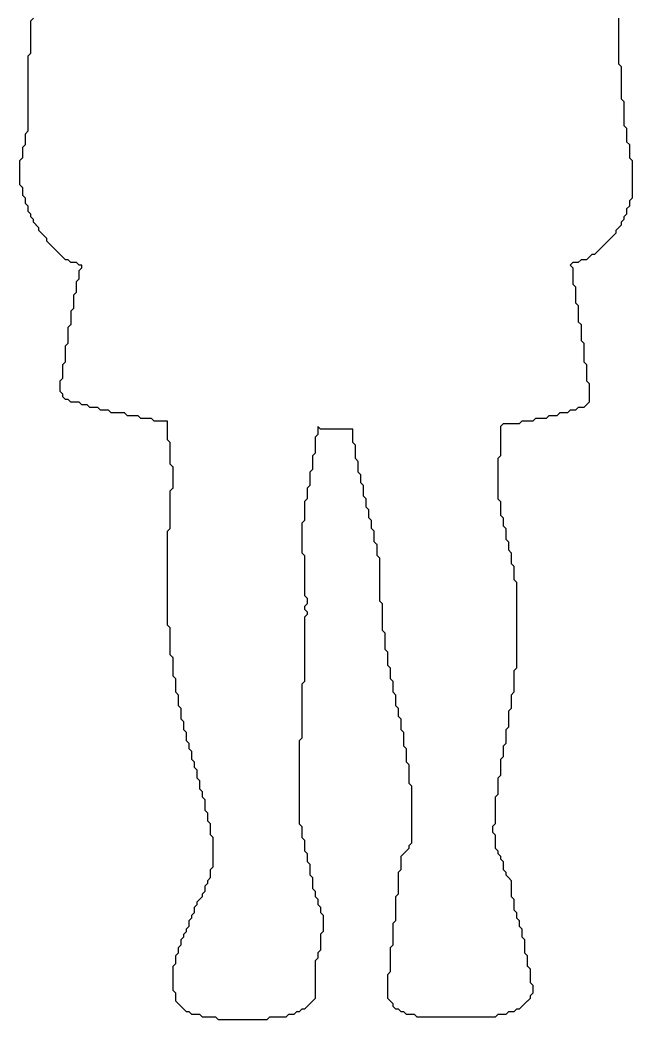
# Model space of a CAD drawing. Extents: x -1089 to 1108, y -567 to 693.
# Drawn here: x -492 to -144, y -542 to 27 of the extents above; entities that cross this region are included whole.
import ezdxf

# ---------------------------------------------------------------- set-up
doc = ezdxf.new("R2010")
doc.units = 0
doc.header["$LTSCALE"] = 20
doc.layers.add('_____1', color=7, linetype='CONTINUOUS')

msp = doc.modelspace()

# ---------------------------------------------------------------- linework, layer by layer
at = {"layer": '_____1', "color": 0, "linetype": 'CONTINUOUS', "flags": 128}
for points in [[(-351.62, -541.98), (-353.15, -541.98), (-354.68, -541.98), (-356.21, -541.98), (-357.74, -541.98), (-359.26, -541.98), (-360.79, -541.98), (-362.32, -541.98), (-363.85, -541.98), (-365.37, -541.98), (-366.9, -541.98), (-368.43, -541.98), (-369.96, -541.98), (-371.49, -541.98), (-373.01, -541.98), (-374.54, -541.98), (-376.07, -541.98), (-377.6, -541.98), (-379.12, -541.98), (-380.65, -540.46), (-380.65, -540.46), (-382.18, -540.46), (-383.71, -540.46), (-385.23, -540.46), (-386.76, -540.46), (-388.29, -540.46), (-389.81, -538.93), (-389.82, -538.93), (-391.35, -538.93), (-392.87, -538.93), (-394.4, -538.93), (-395.92, -537.4), (-395.93, -537.4), (-397.46, -537.4), (-398.98, -535.88), (-398.98, -535.87), (-400.51, -534.35), (-400.51, -534.34), (-402.04, -532.82), (-402.04, -532.82), (-403.56, -531.29), (-403.56, -529.77), (-403.56, -528.24), (-403.56, -526.71), (-403.57, -526.71), (-405.09, -525.18), (-405.09, -523.66), (-405.09, -522.13), (-405.09, -520.6), (-405.09, -519.07), (-405.09, -517.54), (-405.09, -516.02), (-405.09, -514.49), (-405.09, -512.96), (-405.09, -511.43), (-403.57, -509.91), (-403.56, -509.91), (-403.56, -508.38), (-403.56, -506.85), (-403.56, -505.32), (-402.04, -503.8), (-402.04, -503.79), (-402.04, -502.27), (-402.04, -500.74), (-400.51, -499.22), (-400.51, -499.21), (-400.51, -497.68), (-400.51, -496.16), (-398.98, -494.63), (-398.98, -494.63), (-398.98, -493.1), (-397.46, -491.58), (-397.45, -491.57), (-397.45, -490.04), (-395.93, -488.52), (-395.92, -488.52), (-395.92, -486.99), (-395.92, -485.46), (-394.4, -483.94), (-394.4, -483.93), (-394.4, -482.41), (-392.87, -480.88), (-392.87, -480.88), (-392.87, -479.35), (-392.87, -477.82), (-391.35, -476.3), (-391.34, -476.3), (-391.34, -474.77), (-389.82, -473.24), (-389.81, -473.24), (-388.29, -471.72), (-388.29, -471.71), (-388.29, -470.18), (-386.76, -468.66), (-386.76, -468.66), (-386.76, -467.13), (-386.76, -465.6), (-385.23, -464.08), (-385.23, -464.07), (-385.23, -462.55), (-383.71, -461.02), (-383.7, -461.02), (-383.7, -459.49), (-383.7, -457.96), (-383.7, -456.43), (-382.18, -454.91), (-382.17, -454.91), (-382.17, -453.38), (-382.17, -451.85), (-382.17, -450.32), (-382.17, -448.8), (-382.17, -447.27), (-382.17, -445.74), (-382.17, -444.21), (-382.17, -442.69), (-382.17, -441.16), (-382.17, -439.63), (-382.17, -438.1), (-382.18, -438.1), (-383.7, -436.57), (-383.7, -435.05), (-383.7, -433.52), (-383.7, -431.99), (-383.7, -430.46), (-383.71, -430.46), (-385.23, -428.94), (-385.23, -427.41), (-385.23, -425.88), (-385.23, -424.35), (-385.23, -424.35), (-386.76, -422.82), (-386.76, -421.3), (-386.76, -419.77), (-386.76, -418.24), (-386.76, -416.71), (-386.76, -416.71), (-388.29, -415.19), (-388.29, -413.66), (-388.29, -412.13), (-388.29, -412.13), (-389.81, -410.6), (-389.81, -409.07), (-389.81, -407.55), (-389.81, -406.02), (-389.82, -406.01), (-391.34, -404.49), (-391.34, -402.96), (-391.34, -401.44), (-391.34, -399.91), (-391.35, -399.9), (-392.87, -398.38), (-392.87, -396.85), (-392.87, -395.33), (-392.87, -395.32), (-394.4, -393.8), (-394.4, -392.27), (-394.4, -390.74), (-394.4, -389.21), (-394.4, -389.21), (-395.92, -387.69), (-395.92, -386.16), (-395.92, -384.63), (-395.93, -384.63), (-397.45, -383.1), (-397.45, -381.58), (-397.45, -380.05), (-397.45, -378.52), (-397.46, -378.52), (-398.98, -376.99), (-398.98, -375.46), (-398.98, -373.94), (-398.98, -372.41), (-398.98, -372.4), (-400.51, -370.88), (-400.51, -369.35), (-400.51, -367.83), (-400.51, -366.3), (-400.51, -364.77), (-400.51, -364.77), (-402.04, -363.24), (-402.04, -361.71), (-402.04, -360.19), (-402.04, -358.66), (-402.04, -357.13), (-402.04, -357.13), (-403.56, -355.6), (-403.56, -354.08), (-403.56, -352.55), (-403.56, -351.02), (-403.56, -349.49), (-403.56, -347.97), (-403.57, -347.96), (-405.09, -346.44), (-405.09, -344.91), (-405.09, -343.38), (-405.09, -341.85), (-405.09, -340.33), (-405.09, -338.8), (-405.09, -337.27), (-405.09, -335.74), (-405.1, -335.74), (-406.62, -334.22), (-406.62, -332.69), (-406.62, -331.16), (-406.62, -329.63), (-406.62, -328.1), (-406.62, -326.58), (-406.62, -325.05), (-406.62, -323.52), (-406.62, -321.99), (-406.62, -320.47), (-406.62, -318.94), (-406.62, -318.93), (-408.15, -317.41), (-408.15, -315.88), (-408.15, -314.36), (-408.15, -312.83), (-408.15, -311.3), (-408.15, -309.77), (-408.15, -308.24), (-408.15, -306.72), (-408.15, -305.19), (-408.15, -303.66), (-408.15, -302.13), (-408.15, -300.61), (-408.15, -299.08), (-408.15, -297.55), (-408.15, -296.02), (-408.15, -294.49), (-408.15, -292.97), (-408.15, -291.44), (-408.15, -289.91), (-408.15, -288.38), (-408.15, -286.86), (-408.15, -285.33), (-408.15, -283.8), (-408.15, -282.27), (-408.15, -280.74), (-408.15, -279.22), (-408.15, -277.69), (-408.15, -276.16), (-408.15, -274.63), (-408.15, -273.11), (-408.15, -271.58), (-408.15, -270.05), (-408.15, -268.52), (-408.15, -267), (-408.15, -265.47), (-408.15, -263.94), (-406.62, -262.42), (-406.62, -262.41), (-406.62, -260.88), (-406.62, -259.36), (-406.62, -257.83), (-406.62, -256.3), (-406.62, -254.77), (-406.62, -253.25), (-406.62, -251.72), (-406.62, -250.19), (-406.62, -248.66), (-406.62, -247.13), (-406.62, -245.61), (-406.62, -244.08), (-406.62, -242.55), (-406.62, -241.02), (-405.1, -239.5), (-405.09, -239.5), (-405.09, -237.97), (-405.09, -236.44), (-405.09, -234.91), (-405.09, -233.38), (-405.09, -231.86), (-405.09, -230.33), (-405.09, -228.8), (-405.09, -227.27), (-405.1, -227.27), (-406.62, -225.75), (-406.62, -224.22), (-406.62, -222.69), (-406.62, -221.16), (-406.62, -219.64), (-406.62, -218.11), (-406.62, -216.58), (-406.62, -215.05), (-406.62, -213.52), (-406.62, -213.52), (-408.15, -212), (-408.15, -210.47), (-408.15, -208.94), (-408.15, -207.41), (-408.15, -205.89), (-408.15, -204.36), (-408.15, -202.83), (-408.15, -201.3), (-408.15, -201.3), (-409.68, -201.3), (-411.21, -201.3), (-412.73, -201.3), (-414.26, -201.3), (-415.79, -201.3), (-417.31, -199.77), (-417.32, -199.77), (-418.85, -199.77), (-420.37, -199.77), (-421.9, -199.77), (-423.43, -199.77), (-424.95, -198.25), (-424.96, -198.24), (-426.48, -198.24), (-428.01, -198.24), (-429.54, -198.24), (-431.07, -198.24), (-432.59, -196.72), (-432.59, -196.71), (-434.12, -196.71), (-435.65, -196.71), (-437.18, -196.71), (-438.71, -196.71), (-440.23, -196.71), (-441.76, -195.19), (-441.76, -195.19), (-443.29, -195.19), (-444.82, -195.19), (-446.34, -195.19), (-447.87, -193.66), (-447.87, -193.66), (-449.4, -193.66), (-450.93, -193.66), (-452.46, -193.66), (-453.98, -192.14), (-453.98, -192.13), (-455.51, -192.13), (-457.04, -192.13), (-458.56, -190.61), (-458.57, -190.6), (-460.09, -190.6), (-461.62, -190.6), (-463.15, -190.6), (-464.67, -189.08), (-464.68, -189.08), (-466.21, -189.08), (-467.73, -187.55), (-467.73, -186.02), (-467.73, -186.02), (-469.26, -184.5), (-469.26, -182.97), (-469.26, -181.44), (-469.26, -179.91), (-469.26, -178.39), (-467.73, -176.86), (-467.73, -176.86), (-467.73, -175.33), (-467.73, -173.8), (-467.73, -172.28), (-467.73, -170.75), (-467.73, -169.22), (-466.21, -167.7), (-466.2, -167.69), (-466.2, -166.16), (-466.2, -164.64), (-466.2, -163.11), (-466.2, -161.58), (-466.2, -160.05), (-466.2, -158.53), (-464.68, -157), (-464.67, -157), (-464.67, -155.47), (-464.67, -153.94), (-464.67, -152.41), (-464.67, -150.89), (-464.67, -149.36), (-464.67, -147.83), (-463.15, -146.31), (-463.14, -146.3), (-463.14, -144.78), (-463.14, -143.25), (-463.14, -141.72), (-463.14, -140.19), (-463.14, -138.67), (-461.62, -137.14), (-461.62, -137.14), (-461.62, -135.61), (-461.62, -134.08), (-461.62, -132.55), (-461.62, -131.03), (-461.62, -129.5), (-460.09, -127.98), (-460.09, -127.97), (-460.09, -126.44), (-460.09, -124.92), (-460.09, -123.39), (-460.09, -121.86), (-458.57, -120.34), (-458.56, -120.33), (-458.56, -118.8), (-458.56, -117.28), (-458.56, -115.75), (-457.04, -114.23), (-457.03, -114.22), (-457.03, -112.69), (-457.04, -112.69), (-458.57, -112.69), (-460.09, -111.17), (-460.09, -111.16), (-461.62, -111.16), (-463.15, -111.16), (-464.67, -109.64), (-464.68, -109.63), (-466.21, -109.63), (-467.73, -108.11), (-467.73, -108.11), (-469.26, -106.58), (-469.26, -106.58), (-470.78, -105.05), (-470.79, -105.05), (-472.31, -103.53), (-472.32, -103.52), (-473.84, -102), (-473.84, -101.99), (-475.37, -100.47), (-475.37, -100.47), (-476.89, -98.94), (-476.89, -97.42), (-476.9, -97.41), (-478.42, -95.89), (-478.43, -95.88), (-479.95, -94.36), (-479.95, -94.36), (-481.48, -92.83), (-481.48, -91.31), (-481.48, -91.3), (-483.01, -89.78), (-483.01, -89.77), (-484.53, -88.25), (-484.53, -86.72), (-484.54, -86.72), (-486.06, -85.19), (-486.06, -83.67), (-486.07, -83.66), (-487.59, -82.14), (-487.59, -80.61), (-487.59, -79.08), (-487.59, -79.08), (-489.12, -77.56), (-489.12, -76.03), (-489.12, -74.5), (-489.12, -74.5), (-490.64, -72.97), (-490.64, -71.44), (-490.64, -69.92), (-490.64, -68.39), (-490.65, -68.38), (-492.17, -66.86), (-492.17, -65.33), (-492.17, -63.81), (-492.17, -62.28), (-492.17, -60.75), (-492.17, -59.22), (-492.17, -57.69), (-492.17, -56.17), (-492.17, -54.64), (-492.17, -53.11), (-490.65, -51.59), (-490.64, -51.58), (-490.64, -50.06), (-490.64, -48.53), (-490.64, -47), (-490.64, -45.47), (-489.12, -43.95), (-489.12, -43.95), (-489.12, -42.42), (-489.12, -40.89), (-489.12, -39.36), (-489.12, -37.83), (-487.59, -36.31), (-487.59, -36.31), (-487.59, -34.78), (-487.59, -33.25), (-487.59, -31.72), (-487.59, -30.2), (-487.59, -28.67), (-487.59, -27.14), (-487.59, -25.61), (-487.59, -24.08), (-487.59, -22.56), (-487.59, -21.03), (-487.59, -19.5), (-487.59, -17.97), (-487.59, -16.45), (-487.59, -14.92), (-487.59, -13.39), (-487.59, -11.86), (-487.59, -10.33), (-487.59, -8.81), (-487.59, -7.28), (-487.59, -5.75), (-487.59, -4.22), (-487.59, -2.7), (-487.59, -1.17), (-487.59, 0.36), (-487.59, 1.89), (-487.59, 3.41), (-487.59, 4.94), (-487.59, 6.47), (-486.07, 7.99), (-486.06, 8), (-486.06, 9.53), (-486.06, 11.05), (-486.06, 12.58), (-486.06, 14.11), (-486.06, 15.64), (-486.06, 17.16), (-486.06, 18.69), (-486.06, 20.22), (-486.06, 21.75), (-486.06, 23.28), (-486.06, 24.8), (-486.06, 26.33), (-484.54, 27.85)], [(-151.5, 27.86), (-151.5, 26.33), (-151.5, 24.8), (-151.5, 23.28), (-151.5, 21.75), (-151.5, 20.22), (-151.5, 18.69), (-151.5, 17.16), (-151.5, 15.64), (-151.5, 14.11), (-151.5, 12.58), (-151.5, 11.05), (-151.5, 9.53), (-151.5, 8), (-151.5, 6.47), (-151.5, 4.94), (-151.5, 3.41), (-151.5, 1.89), (-151.49, 1.88), (-149.97, 0.36), (-149.97, -1.17), (-149.97, -2.7), (-149.97, -4.22), (-149.97, -5.75), (-149.97, -7.28), (-149.97, -8.81), (-149.97, -10.33), (-149.97, -11.86), (-149.97, -13.39), (-149.97, -14.92), (-149.97, -16.45), (-149.97, -17.97), (-149.96, -17.98), (-148.44, -19.5), (-148.44, -21.03), (-148.44, -22.56), (-148.44, -24.08), (-148.44, -25.61), (-148.44, -27.14), (-148.44, -28.67), (-148.44, -30.2), (-148.44, -31.72), (-148.44, -33.25), (-148.44, -33.26), (-146.91, -34.78), (-146.91, -36.31), (-146.91, -37.83), (-146.91, -39.36), (-146.91, -40.89), (-146.91, -42.42), (-146.91, -42.42), (-145.38, -43.95), (-145.38, -45.47), (-145.38, -47), (-145.38, -48.53), (-145.38, -50.06), (-145.38, -51.58), (-145.38, -51.59), (-143.86, -53.11), (-143.86, -54.64), (-143.86, -56.17), (-143.86, -57.69), (-143.86, -59.22), (-143.86, -60.75), (-143.86, -62.28), (-143.86, -63.81), (-143.86, -65.33), (-143.86, -66.86), (-143.86, -68.39), (-143.86, -69.92), (-143.86, -71.44), (-143.86, -72.97), (-143.86, -74.5), (-145.38, -76.02), (-145.38, -76.03), (-145.38, -77.56), (-145.38, -79.08), (-146.91, -80.61), (-146.91, -80.61), (-146.91, -82.14), (-146.91, -83.67), (-148.44, -85.19), (-148.44, -85.19), (-148.44, -86.72), (-149.96, -88.24), (-149.97, -88.25), (-149.97, -89.78), (-151.49, -91.3), (-151.5, -91.31), (-153.02, -92.83), (-153.02, -92.83), (-153.02, -94.36), (-154.55, -95.88), (-154.55, -95.89), (-156.07, -97.41), (-156.08, -97.42), (-157.6, -98.94), (-157.61, -98.94), (-159.13, -100.47), (-159.13, -100.47), (-160.66, -101.99), (-160.66, -102), (-162.19, -103.52), (-162.19, -103.53), (-163.71, -105.05), (-163.72, -105.05), (-165.24, -106.58), (-166.77, -106.58), (-166.77, -106.58), (-168.3, -108.11), (-168.3, -108.11), (-169.82, -109.63), (-171.35, -109.63), (-172.88, -109.63), (-172.88, -109.64), (-174.41, -111.16), (-175.93, -111.16), (-177.46, -111.16), (-177.47, -111.17), (-178.99, -112.69), (-178.99, -112.69), (-178.99, -112.7), (-177.47, -114.22), (-177.47, -115.75), (-177.47, -117.28), (-177.47, -118.8), (-177.47, -120.33), (-177.47, -121.86), (-177.47, -123.39), (-177.46, -123.39), (-175.94, -124.92), (-175.94, -126.44), (-175.94, -127.97), (-175.94, -129.5), (-175.94, -131.03), (-175.94, -132.55), (-175.94, -134.08), (-175.93, -134.09), (-174.41, -135.61), (-174.41, -137.14), (-174.41, -138.67), (-174.41, -140.19), (-174.41, -141.72), (-174.41, -143.25), (-174.41, -144.78), (-174.41, -144.78), (-172.88, -146.3), (-172.88, -147.83), (-172.88, -149.36), (-172.88, -150.89), (-172.88, -152.41), (-172.88, -153.94), (-172.88, -155.47), (-172.88, -155.47), (-171.36, -157), (-171.36, -158.53), (-171.36, -160.05), (-171.36, -161.58), (-171.36, -163.11), (-171.36, -164.64), (-171.36, -166.16), (-171.36, -167.69), (-171.35, -167.7), (-169.83, -169.22), (-169.83, -170.75), (-169.83, -172.28), (-169.83, -173.8), (-169.83, -175.33), (-169.83, -176.86), (-169.83, -178.39), (-169.82, -178.39), (-168.3, -179.91), (-168.3, -181.44), (-168.3, -182.97), (-168.3, -184.5), (-168.3, -186.02), (-168.3, -187.55), (-168.3, -189.08), (-168.3, -190.61), (-169.82, -192.13), (-169.83, -192.14), (-171.35, -193.66), (-172.88, -193.66), (-174.41, -193.66), (-174.41, -193.66), (-175.93, -195.19), (-177.46, -195.19), (-178.99, -195.19), (-178.99, -195.19), (-180.52, -196.71), (-182.05, -196.71), (-183.57, -196.71), (-185.1, -196.71), (-185.11, -196.72), (-186.63, -198.24), (-188.16, -198.24), (-189.68, -198.24), (-191.21, -198.24), (-191.22, -198.25), (-192.74, -199.77), (-194.27, -199.77), (-195.8, -199.77), (-197.32, -199.77), (-198.85, -199.77), (-198.86, -199.77), (-200.38, -201.3), (-201.91, -201.3), (-203.43, -201.3), (-204.96, -201.3), (-206.49, -201.3), (-206.49, -201.3), (-208.02, -202.83), (-209.54, -202.83), (-211.07, -202.83), (-212.6, -202.83), (-214.13, -202.83), (-215.66, -202.83), (-217.18, -202.83), (-217.19, -202.83), (-218.71, -204.35), (-218.72, -204.36), (-218.72, -205.89), (-218.72, -207.41), (-218.72, -208.94), (-218.72, -210.47), (-218.72, -212), (-218.72, -213.52), (-218.72, -215.05), (-218.72, -216.58), (-218.72, -218.11), (-218.72, -219.64), (-218.72, -221.16), (-220.24, -222.69), (-220.24, -222.69), (-220.24, -224.22), (-220.24, -225.75), (-220.24, -227.27), (-220.24, -228.8), (-220.24, -230.33), (-220.24, -231.86), (-220.24, -233.38), (-220.24, -234.91), (-220.24, -236.44), (-220.24, -237.97), (-220.24, -239.5), (-220.24, -241.02), (-220.24, -242.55), (-220.24, -244.08), (-220.24, -245.61), (-220.24, -245.61), (-218.72, -247.13), (-218.72, -248.66), (-218.72, -250.19), (-218.72, -251.72), (-218.72, -253.25), (-218.72, -254.77), (-218.71, -254.78), (-217.19, -256.3), (-217.19, -257.83), (-217.19, -259.36), (-217.19, -260.88), (-217.18, -260.89), (-215.66, -262.41), (-215.66, -263.94), (-215.66, -265.47), (-215.66, -267), (-215.66, -268.52), (-215.66, -268.53), (-214.13, -270.05), (-214.13, -271.58), (-214.13, -273.11), (-214.13, -274.63), (-214.13, -274.64), (-212.61, -276.16), (-212.61, -277.69), (-212.61, -279.22), (-212.61, -280.74), (-212.61, -282.27), (-212.6, -282.28), (-211.08, -283.8), (-211.08, -285.33), (-211.08, -286.86), (-211.08, -288.38), (-211.08, -289.91), (-211.08, -291.44), (-211.07, -291.44), (-209.55, -292.97), (-209.55, -294.49), (-209.55, -296.02), (-209.55, -297.55), (-209.55, -299.08), (-209.55, -300.61), (-209.55, -302.13), (-209.55, -303.66), (-209.55, -305.19), (-209.55, -306.72), (-209.55, -308.24), (-209.55, -309.77), (-209.55, -311.3), (-209.55, -312.83), (-209.55, -314.36), (-209.55, -315.88), (-209.55, -317.41), (-209.55, -318.94), (-209.55, -320.47), (-209.55, -321.99), (-209.55, -323.52), (-209.55, -325.05), (-209.55, -326.58), (-209.55, -328.1), (-209.55, -329.63), (-209.55, -331.16), (-209.55, -332.69), (-209.55, -334.22), (-209.55, -335.74), (-209.55, -337.27), (-209.55, -338.8), (-209.55, -340.33), (-209.55, -341.85), (-211.07, -343.38), (-211.08, -343.38), (-211.08, -344.91), (-211.08, -346.44), (-211.08, -347.97), (-211.08, -349.49), (-211.08, -351.02), (-211.08, -352.55), (-211.08, -354.08), (-211.08, -355.6), (-212.6, -357.13), (-212.61, -357.13), (-212.61, -358.66), (-212.61, -360.19), (-212.61, -361.71), (-212.61, -363.24), (-212.61, -364.77), (-214.13, -366.29), (-214.13, -366.3), (-214.13, -367.83), (-214.13, -369.35), (-214.13, -370.88), (-214.13, -372.41), (-214.13, -373.94), (-214.13, -375.46), (-215.66, -376.99), (-215.66, -376.99), (-215.66, -378.52), (-215.66, -380.05), (-215.66, -381.58), (-215.66, -383.1), (-215.66, -384.63), (-217.18, -386.15), (-217.19, -386.16), (-217.19, -387.69), (-217.19, -389.21), (-217.19, -390.74), (-217.19, -392.27), (-218.71, -393.79), (-218.72, -393.8), (-218.72, -395.33), (-218.72, -396.85), (-218.72, -398.38), (-218.72, -399.91), (-218.72, -401.44), (-218.72, -402.96), (-220.24, -404.49), (-220.24, -404.49), (-220.24, -406.02), (-220.24, -407.55), (-220.24, -409.07), (-220.24, -410.6), (-220.24, -412.13), (-220.24, -413.66), (-221.77, -415.18), (-221.77, -415.19), (-221.77, -416.71), (-221.77, -418.24), (-221.77, -419.77), (-221.77, -421.3), (-221.77, -422.82), (-221.77, -424.35), (-221.77, -425.88), (-221.77, -427.41), (-221.77, -428.94), (-221.77, -430.46), (-223.29, -431.99), (-223.3, -431.99), (-223.3, -433.52), (-223.3, -435.05), (-223.29, -435.05), (-221.77, -436.57), (-221.77, -438.1), (-221.77, -439.63), (-221.77, -441.16), (-221.77, -442.69), (-221.77, -444.21), (-221.77, -444.22), (-220.24, -445.74), (-220.24, -447.27), (-220.24, -447.27), (-218.72, -448.8), (-218.72, -450.32), (-218.71, -450.33), (-217.19, -451.85), (-217.19, -453.38), (-217.19, -454.91), (-217.19, -456.43), (-217.18, -456.44), (-215.66, -457.96), (-215.66, -459.49), (-215.66, -459.49), (-214.13, -461.02), (-214.13, -461.02), (-212.61, -462.55), (-212.61, -464.07), (-212.61, -465.6), (-212.61, -467.13), (-212.61, -468.66), (-212.61, -470.18), (-212.61, -471.71), (-212.6, -471.72), (-211.08, -473.24), (-211.08, -474.77), (-211.08, -476.3), (-211.08, -477.82), (-211.08, -479.35), (-211.07, -479.36), (-209.55, -480.88), (-209.55, -482.41), (-209.55, -483.93), (-209.54, -483.94), (-208.02, -485.46), (-208.02, -486.99), (-208.02, -488.52), (-208.02, -488.52), (-206.49, -490.04), (-206.49, -491.57), (-206.49, -493.1), (-206.49, -494.63), (-206.49, -494.63), (-204.97, -496.16), (-204.97, -497.68), (-204.97, -499.21), (-204.97, -500.74), (-204.97, -502.27), (-204.97, -503.79), (-204.96, -503.8), (-203.44, -505.32), (-203.44, -506.85), (-203.44, -508.38), (-203.44, -509.91), (-203.44, -511.43), (-203.43, -511.44), (-201.91, -512.96), (-201.91, -514.49), (-201.91, -516.02), (-201.91, -517.54), (-201.91, -519.07), (-201.91, -520.6), (-201.91, -520.6), (-200.38, -522.13), (-200.38, -523.66), (-200.38, -525.18), (-200.38, -526.71), (-201.91, -528.23), (-201.91, -528.24), (-201.91, -529.77), (-203.43, -531.29), (-203.44, -531.29), (-204.96, -532.82), (-204.97, -532.82), (-206.49, -534.34), (-206.49, -534.35), (-208.02, -535.87), (-209.54, -535.87), (-209.55, -535.88), (-211.07, -537.4), (-212.6, -537.4), (-214.13, -537.4), (-214.13, -537.4), (-215.66, -538.93), (-217.18, -538.93), (-218.71, -538.93), (-220.24, -538.93), (-220.24, -538.93), (-221.77, -540.46), (-223.29, -540.46), (-224.82, -540.46), (-226.35, -540.46), (-227.88, -540.46), (-229.41, -540.46), (-230.93, -540.46), (-232.46, -540.46), (-233.99, -540.46), (-235.52, -540.46), (-237.04, -540.46), (-238.57, -540.46), (-240.1, -540.46), (-241.63, -540.46), (-243.16, -540.46), (-244.68, -540.46), (-246.21, -540.46), (-247.74, -540.46), (-249.27, -540.46), (-250.79, -540.46), (-252.32, -540.46), (-253.85, -540.46), (-255.38, -540.46), (-256.9, -540.46), (-258.43, -540.46), (-259.96, -540.46), (-261.49, -540.46), (-263.02, -540.46), (-264.54, -540.46), (-266.07, -540.46), (-267.59, -538.93), (-267.6, -538.93), (-269.13, -538.93), (-270.65, -538.93), (-272.18, -538.93), (-273.71, -537.4), (-273.71, -537.4), (-275.24, -537.4), (-276.76, -535.88), (-276.77, -535.87), (-278.29, -535.87), (-279.82, -534.35), (-279.82, -532.82), (-279.82, -532.82), (-281.34, -531.29), (-281.35, -531.29), (-282.87, -529.77), (-282.87, -528.24), (-282.87, -526.71), (-282.87, -525.18), (-282.87, -523.66), (-282.87, -522.13), (-282.87, -520.6), (-282.87, -519.07), (-282.87, -517.54), (-282.87, -516.02), (-281.35, -514.49), (-281.34, -514.49), (-281.34, -512.96), (-281.34, -511.43), (-281.34, -509.91), (-281.34, -508.38), (-281.34, -506.85), (-281.34, -505.32), (-281.34, -503.79), (-281.34, -502.27), (-281.34, -500.74), (-279.82, -499.22), (-279.82, -499.21), (-279.82, -497.68), (-279.82, -496.16), (-279.82, -494.63), (-279.82, -493.1), (-279.82, -491.57), (-279.82, -490.04), (-279.82, -488.52), (-279.82, -486.99), (-278.29, -485.47), (-278.29, -485.46), (-278.29, -483.93), (-278.29, -482.41), (-278.29, -480.88), (-278.29, -479.35), (-278.29, -477.82), (-278.29, -476.3), (-278.29, -474.77), (-278.29, -473.24), (-278.29, -471.71), (-276.77, -470.19), (-276.76, -470.18), (-276.76, -468.66), (-276.76, -467.13), (-276.76, -465.6), (-276.76, -464.07), (-276.76, -462.55), (-276.76, -461.02), (-276.76, -459.49), (-276.76, -457.96), (-275.24, -456.44), (-275.23, -456.43), (-275.23, -454.91), (-275.23, -453.38), (-275.23, -451.85), (-275.23, -450.32), (-275.23, -448.8), (-273.71, -447.27), (-273.71, -447.27), (-272.18, -445.75), (-272.18, -445.74), (-270.65, -444.22), (-270.65, -444.21), (-270.65, -442.69), (-269.13, -441.16), (-269.12, -441.16), (-269.12, -439.63), (-269.12, -438.1), (-269.12, -436.57), (-269.12, -435.05), (-269.12, -433.52), (-269.12, -431.99), (-269.12, -430.46), (-269.12, -428.94), (-269.12, -427.41), (-269.12, -425.88), (-269.12, -424.35), (-269.12, -422.82), (-269.12, -421.3), (-269.12, -419.77), (-269.12, -418.24), (-269.12, -416.71), (-269.12, -415.19), (-269.12, -413.66), (-269.12, -412.13), (-269.12, -410.6), (-269.12, -409.07), (-269.13, -409.07), (-270.65, -407.55), (-270.65, -406.02), (-270.65, -404.49), (-270.65, -402.96), (-270.65, -401.44), (-270.65, -399.91), (-270.65, -398.38), (-270.65, -396.85), (-270.65, -396.85), (-272.18, -395.33), (-272.18, -393.8), (-272.18, -392.27), (-272.18, -390.74), (-272.18, -389.21), (-272.18, -387.69), (-272.18, -387.68), (-273.71, -386.16), (-273.71, -384.63), (-273.71, -383.1), (-273.71, -381.58), (-273.71, -380.05), (-273.71, -378.52), (-273.71, -378.52), (-275.23, -376.99), (-275.23, -375.46), (-275.23, -373.94), (-275.23, -372.41), (-275.23, -370.88), (-275.24, -370.88), (-276.76, -369.35), (-276.76, -367.83), (-276.76, -366.3), (-276.76, -364.77), (-276.77, -364.77), (-278.29, -363.24), (-278.29, -361.71), (-278.29, -360.19), (-278.29, -358.66), (-278.29, -357.13), (-278.29, -357.13), (-279.82, -355.6), (-279.82, -354.08), (-279.82, -352.55), (-279.82, -351.02), (-279.82, -349.49), (-279.82, -349.49), (-281.34, -347.97), (-281.34, -346.44), (-281.34, -344.91), (-281.34, -343.38), (-281.34, -341.85), (-281.35, -341.85), (-282.87, -340.33), (-282.87, -338.8), (-282.87, -337.27), (-282.87, -335.74), (-282.87, -334.22), (-282.87, -332.69), (-282.88, -332.68), (-284.4, -331.16), (-284.4, -329.63), (-284.4, -328.1), (-284.4, -326.58), (-284.4, -325.05), (-284.4, -323.52), (-284.4, -321.99), (-284.4, -321.99), (-285.93, -320.47), (-285.93, -318.94), (-285.93, -317.41), (-285.93, -315.88), (-285.93, -314.36), (-285.93, -312.83), (-285.93, -311.3), (-285.93, -309.77), (-285.93, -308.24), (-285.93, -306.72), (-285.93, -305.19), (-285.93, -305.18), (-287.45, -303.66), (-287.45, -302.13), (-287.45, -300.61), (-287.45, -299.08), (-287.45, -297.55), (-287.45, -296.02), (-287.45, -294.49), (-287.45, -292.97), (-287.45, -291.44), (-287.45, -289.91), (-287.45, -288.38), (-287.45, -286.86), (-287.45, -285.33), (-287.45, -283.8), (-287.45, -282.27), (-287.45, -280.74), (-287.45, -279.22), (-287.46, -279.21), (-288.98, -277.69), (-288.98, -276.16), (-288.98, -274.63), (-288.98, -273.11), (-288.98, -271.58), (-288.99, -271.57), (-290.51, -270.05), (-290.51, -268.52), (-290.51, -267), (-290.51, -265.47), (-290.51, -263.94), (-290.52, -263.93), (-292.04, -262.41), (-292.04, -260.88), (-292.04, -259.36), (-292.04, -257.83), (-292.04, -257.82), (-293.57, -256.3), (-293.57, -254.77), (-293.57, -253.25), (-293.57, -251.72), (-293.57, -251.71), (-295.09, -250.19), (-295.09, -248.66), (-295.09, -247.13), (-295.09, -245.61), (-295.1, -245.6), (-296.62, -244.08), (-296.62, -242.55), (-296.62, -241.02), (-296.62, -239.5), (-296.62, -237.97), (-296.63, -237.96), (-298.15, -236.44), (-298.15, -234.91), (-298.15, -233.38), (-298.15, -231.86), (-298.15, -231.85), (-299.68, -230.33), (-299.68, -228.8), (-299.68, -227.27), (-299.68, -225.75), (-299.68, -224.22), (-299.68, -224.21), (-301.2, -222.69), (-301.2, -221.16), (-301.2, -219.64), (-301.2, -218.11), (-301.2, -216.58), (-301.2, -215.05), (-301.21, -215.05), (-302.73, -213.52), (-302.73, -212), (-302.73, -210.47), (-302.73, -208.94), (-302.73, -207.41), (-302.73, -205.89), (-302.74, -205.88), (-304.26, -205.88), (-305.79, -205.88), (-307.32, -205.88), (-308.85, -205.88), (-310.38, -205.88), (-311.9, -205.88), (-313.43, -205.88), (-314.96, -205.88), (-316.49, -205.88), (-318.01, -205.88), (-319.54, -205.88), (-321.07, -205.88), (-322.59, -204.36), (-322.6, -204.35), (-322.6, -204.36), (-322.6, -205.89), (-322.6, -207.41), (-322.6, -208.94), (-324.13, -210.46), (-324.13, -210.47), (-324.13, -212), (-324.13, -213.52), (-324.13, -215.05), (-324.13, -216.58), (-324.13, -218.11), (-324.13, -219.64), (-325.65, -221.16), (-325.66, -221.16), (-325.66, -222.69), (-325.66, -224.22), (-325.66, -225.75), (-325.66, -227.27), (-325.66, -228.8), (-327.18, -230.32), (-327.19, -230.33), (-327.19, -231.86), (-327.19, -233.38), (-327.19, -234.91), (-327.19, -236.44), (-327.19, -237.97), (-328.71, -239.49), (-328.71, -239.5), (-328.71, -241.02), (-328.71, -242.55), (-328.71, -244.08), (-328.71, -245.61), (-330.24, -247.13), (-330.24, -247.13), (-330.24, -248.66), (-330.24, -250.19), (-330.24, -251.72), (-330.24, -253.25), (-330.24, -254.77), (-330.24, -256.3), (-330.24, -257.83), (-331.76, -259.35), (-331.77, -259.36), (-331.77, -260.88), (-331.77, -262.41), (-331.77, -263.94), (-331.77, -265.47), (-331.77, -267), (-331.77, -268.52), (-331.77, -270.05), (-331.77, -271.58), (-331.77, -273.11), (-331.77, -274.63), (-331.77, -276.16), (-331.76, -276.17), (-330.24, -277.69), (-330.24, -279.22), (-330.24, -280.74), (-330.24, -282.27), (-330.24, -283.8), (-330.24, -285.33), (-330.24, -286.86), (-330.24, -288.38), (-330.24, -289.91), (-330.24, -291.44), (-330.24, -292.97), (-330.24, -294.49), (-330.24, -296.02), (-330.24, -297.55), (-330.24, -299.08), (-330.24, -300.61), (-330.24, -300.61), (-328.71, -302.13), (-328.71, -303.66), (-328.71, -305.19), (-330.24, -306.71), (-330.24, -306.72), (-330.24, -308.24), (-330.24, -308.25), (-328.71, -309.77), (-328.71, -311.3), (-330.24, -312.82), (-330.24, -312.83), (-330.24, -314.36), (-330.24, -315.88), (-330.24, -317.41), (-330.24, -318.94), (-330.24, -320.47), (-330.24, -321.99), (-330.24, -323.52), (-330.24, -325.05), (-330.24, -326.58), (-330.24, -328.1), (-330.24, -329.63), (-330.24, -331.16), (-330.24, -332.69), (-330.24, -334.22), (-330.24, -335.74), (-330.24, -337.27), (-330.24, -338.8), (-330.24, -340.33), (-330.24, -341.85), (-330.24, -343.38), (-330.24, -344.91), (-330.24, -346.44), (-330.24, -347.97), (-330.24, -349.49), (-331.76, -351.02), (-331.77, -351.02), (-331.77, -352.55), (-331.77, -354.08), (-331.77, -355.6), (-331.77, -357.13), (-331.77, -358.66), (-331.77, -360.19), (-331.77, -361.71), (-331.77, -363.24), (-331.77, -364.77), (-331.77, -366.3), (-331.77, -367.83), (-331.77, -369.35), (-331.77, -370.88), (-331.77, -372.41), (-331.77, -373.94), (-331.77, -375.46), (-331.77, -376.99), (-331.77, -378.52), (-331.77, -380.05), (-331.77, -381.58), (-333.29, -383.1), (-333.3, -383.1), (-333.3, -384.63), (-333.3, -386.16), (-333.3, -387.69), (-333.3, -389.21), (-333.3, -390.74), (-333.3, -392.27), (-333.3, -393.8), (-333.3, -395.33), (-333.3, -396.85), (-333.3, -398.38), (-333.3, -399.91), (-333.3, -401.44), (-333.3, -402.96), (-333.3, -404.49), (-333.3, -406.02), (-333.3, -407.55), (-333.3, -409.07), (-333.3, -410.6), (-333.3, -412.13), (-333.3, -413.66), (-333.3, -415.19), (-333.3, -416.71), (-333.3, -418.24), (-333.3, -419.77), (-333.3, -421.3), (-333.3, -422.82), (-333.3, -424.35), (-333.3, -425.88), (-333.3, -427.41), (-333.3, -428.94), (-333.3, -430.46), (-333.29, -430.47), (-331.77, -431.99), (-331.77, -433.52), (-331.77, -435.05), (-331.77, -436.57), (-331.77, -438.1), (-331.76, -438.11), (-330.24, -439.63), (-330.24, -441.16), (-330.24, -442.69), (-330.24, -444.21), (-330.24, -445.74), (-330.24, -445.75), (-328.71, -447.27), (-328.71, -448.8), (-328.71, -450.32), (-328.71, -451.85), (-328.71, -451.86), (-327.19, -453.38), (-327.19, -454.91), (-327.19, -456.43), (-327.19, -457.96), (-327.19, -459.49), (-327.18, -459.49), (-325.66, -461.02), (-325.66, -462.55), (-325.66, -464.07), (-325.66, -465.6), (-325.66, -467.13), (-325.65, -467.13), (-324.13, -468.66), (-324.13, -470.18), (-324.13, -471.71), (-324.13, -471.72), (-322.6, -473.24), (-322.6, -474.77), (-322.6, -476.3), (-322.6, -476.3), (-321.07, -477.82), (-321.07, -479.35), (-321.07, -480.88), (-321.07, -480.88), (-319.55, -482.41), (-319.55, -483.93), (-319.55, -485.46), (-319.55, -486.99), (-319.55, -488.52), (-319.55, -490.04), (-319.55, -491.57), (-321.07, -493.1), (-321.07, -493.1), (-321.07, -494.63), (-321.07, -496.16), (-321.07, -497.68), (-321.07, -499.21), (-321.07, -500.74), (-321.07, -502.27), (-322.6, -503.79), (-322.6, -503.79), (-322.6, -505.32), (-322.6, -506.85), (-324.13, -508.37), (-324.13, -508.38), (-324.13, -509.91), (-324.13, -511.43), (-324.13, -512.96), (-324.13, -514.49), (-324.13, -516.02), (-324.13, -517.54), (-324.13, -519.07), (-324.13, -520.6), (-324.13, -522.13), (-324.13, -523.66), (-324.13, -525.18), (-324.13, -526.71), (-324.13, -528.24), (-324.13, -529.77), (-325.65, -531.29), (-325.66, -531.29), (-327.18, -532.82), (-327.19, -532.82), (-328.71, -534.34), (-328.71, -534.35), (-330.24, -535.87), (-331.76, -535.87), (-331.77, -535.88), (-333.29, -537.4), (-334.82, -537.4), (-334.82, -537.4), (-336.35, -538.93), (-337.88, -538.93), (-339.4, -538.93), (-339.41, -538.93), (-340.93, -540.46), (-342.46, -540.46), (-343.99, -540.46), (-345.51, -540.46), (-347.04, -540.46), (-348.57, -540.46), (-350.1, -540.46), (-350.1, -540.46), (-351.62, -541.98)]]:
    msp.add_lwpolyline(points, dxfattribs=at)

doc.saveas('drawing.dxf')
